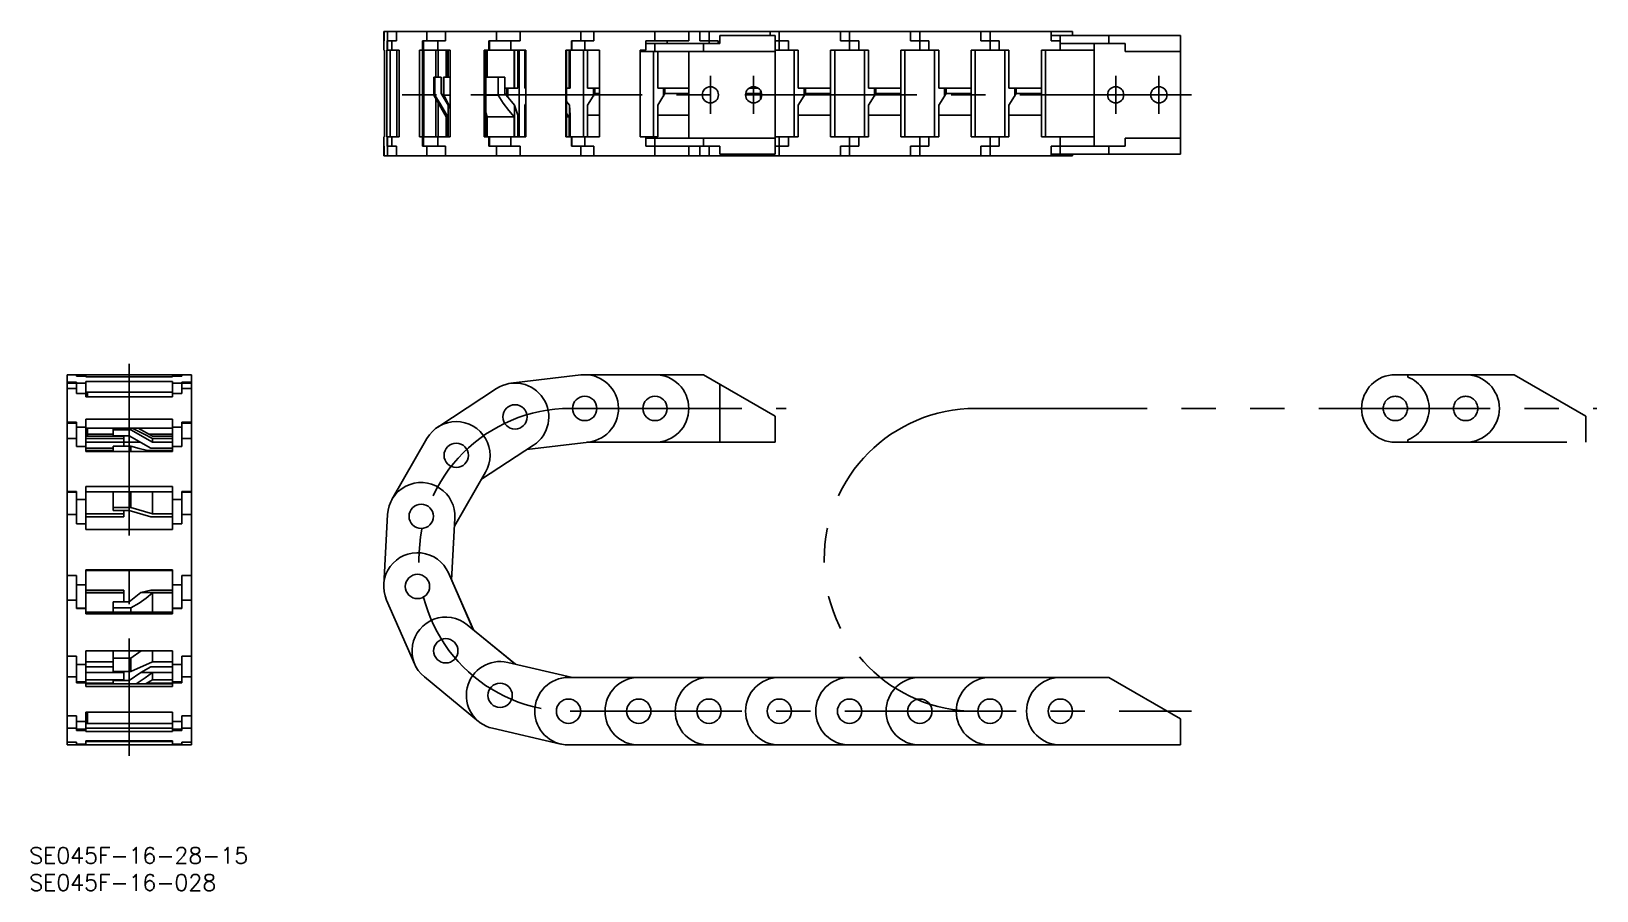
# Model space of a CAD drawing. Extents: x -30 to 260, y -27 to 132.
import ezdxf

# ---------------------------------------------------------------- set-up
doc = ezdxf.new("R2010")
doc.units = 0
doc.linetypes.add('CENTER', pattern=[50.8, 31.75, -6.35, 6.35, -6.35])
doc.linetypes.add('PHANTOM', pattern=[63.5, 31.75, -6.35, 6.35, -6.35, 6.35, -6.35])
doc.layers.get('0').update_dxf_attribs({"linetype": 'CONTINUOUS'})
doc.layers.add('CENTER', color=1, linetype='CENTER')
doc.styles.get("Standard").update_dxf_attribs({"font": 'txt.shx', "height": 3, "bigfont": 'bigfont.shx'})

msp = doc.modelspace()

# ---------------------------------------------------------------- linework, layer by layer
at = {"color": 7, "linetype": 'CONTINUOUS'}
for p, q in [((35.59, 128.51), (35.59, 132.01)), ((35.59, 132.01), (163.04, 132.01)), ((35.69, 130.26), (35.69, 132.01)), ((36.29, 130.26), (36.29, 132.01)), ((37.96, 130.26), (37.96, 132.01)), ((43.6, 130.26), (43.6, 132.01)), ((47.01, 130.26), (47.01, 132.01)), ((56.46, 130.26), (56.46, 132.01)), ((60.83, 130.26), (60.83, 132.01)), ((72.05, 130.26), (72.05, 132.01)), ((74.49, 130.26), (74.49, 132.01)), ((85.79, 130.26), (85.79, 132.01)), ((92.04, 130.26), (92.04, 132.01)), ((94.09, 130.26), (94.09, 132.01)), ((95.79, 129.76), (95.79, 132.01)), ((97.79, 129.76), (97.79, 131.26)), ((97.79, 131.26), (108.04, 131.26)), ((107.09, 131.26), (107.09, 132.01)), ((108.04, 109.26), (108.04, 131.26)), ((108.79, 128.51), (108.79, 132.01)), ((120.09, 130.26), (120.09, 132.01)), ((121.79, 128.51), (121.79, 132.01)), ((133.09, 130.26), (133.09, 132.01)), ((134.79, 128.51), (134.79, 132.01)), ((146.09, 130.26), (146.09, 132.01)), ((147.79, 128.51), (147.79, 132.01)), ((159.09, 130.26), (159.09, 132.01)), ((183.04, 131.26), (159.09, 131.26)), ((160.79, 128.51), (160.79, 131.26)), ((163.04, 131.26), (163.04, 132.01)), ((169.79, 129.76), (169.79, 131.26)), ((183.04, 109.26), (183.04, 131.26)), ((35.59, 128.51), (35.59, 130.26)), ((35.69, 130.26), (35.59, 130.26)), ((35.59, 128.51), (35.74, 128.51)), ((35.74, 112.51), (35.74, 128.51)), ((36.14, 112.51), (36.14, 128.51)), ((36.14, 128.51), (38.48, 128.51)), ((36.2, 128.51), (36.2, 130.26)), ((36.2, 130.26), (37.96, 130.26)), ((36.28, 128.51), (36.28, 130.26)), ((36.78, 112.51), (36.78, 128.51)), ((37.11, 128.51), (37.11, 130.26)), ((38.04, 112.51), (38.04, 128.51)), ((38.48, 112.51), (38.48, 128.51)), ((42.22, 112.51), (42.22, 128.51)), ((42.22, 128.51), (47.89, 128.51)), ((42.75, 128.51), (42.75, 130.26)), ((42.75, 130.26), (47.01, 130.26)), ((42.78, 112.51), (42.78, 128.51)), ((42.95, 128.51), (42.95, 130.26)), ((43.04, 112.51), (43.04, 128.51)), ((45.24, 123.51), (45.24, 128.51)), ((45.59, 128.51), (45.59, 130.26)), ((45.64, 123.51), (45.64, 128.51)), ((47.17, 123.51), (47.17, 128.51)), ((47.48, 123.51), (47.48, 128.51)), ((47.51, 123.51), (47.51, 128.51)), ((47.89, 112.51), (47.89, 128.51)), ((54.16, 112.51), (54.16, 128.51)), ((54.16, 128.51), (61.87, 128.51)), ((54.51, 112.51), (54.51, 128.51)), ((54.76, 123.51), (54.76, 128.51)), ((55.04, 128.51), (55.04, 130.26)), ((55.04, 130.26), (60.83, 130.26)), ((55.17, 128.51), (55.17, 130.26)), ((59.14, 128.51), (59.14, 130.26)), ((59.75, 121.51), (59.75, 128.51)), ((59.8, 121.51), (59.8, 128.51)), ((60.39, 121.51), (60.39, 128.51)), ((60.64, 112.51), (60.64, 128.51)), ((61.7, 121.51), (61.7, 128.51)), ((61.87, 112.51), (61.87, 128.51)), ((69.32, 112.51), (69.32, 128.51)), ((69.32, 128.51), (75.54, 128.51)), ((69.39, 112.51), (69.39, 128.51)), ((69.89, 121.51), (69.89, 128.51)), ((69.94, 121.51), (69.94, 128.51)), ((70.07, 121.51), (70.07, 128.51)), ((70.36, 128.51), (70.36, 130.26)), ((70.36, 130.26), (74.49, 130.26)), ((70.39, 128.51), (70.39, 130.26)), ((72.54, 112.51), (72.54, 128.51)), ((72.79, 128.51), (72.79, 130.26)), ((73.29, 121.51), (73.29, 128.51)), ((75.54, 112.51), (75.54, 128.51)), ((83.04, 112.51), (83.04, 128.51)), ((83.04, 128.51), (84.09, 128.51)), ((83.04, 128.26), (108.04, 128.26)), ((84.09, 128.51), (84.09, 130.26)), ((84.09, 130.26), (92.04, 130.26)), ((84.09, 129.76), (97.79, 129.76)), ((85.54, 112.51), (85.54, 128.26)), ((85.79, 128.26), (85.79, 129.76)), ((86.29, 121.51), (86.29, 128.26)), ((88.04, 129.76), (88.04, 130.26)), ((92.04, 112.26), (92.04, 128.26)), ((94.09, 130.26), (97.49, 130.26)), ((94.79, 128.26), (94.79, 129.76)), ((97.49, 129.76), (97.49, 130.26)), ((108.04, 130.26), (110.49, 130.26)), ((108.04, 128.51), (112.29, 128.51)), ((110.49, 128.51), (110.49, 130.26)), ((111.54, 112.51), (111.54, 128.51)), ((112.29, 121.51), (112.29, 128.51)), ((118.29, 112.51), (118.29, 128.51)), ((118.29, 128.51), (125.29, 128.51)), ((119.04, 112.51), (119.04, 128.51)), ((120.09, 130.26), (123.49, 130.26)), ((123.49, 128.51), (123.49, 130.26)), ((124.54, 112.51), (124.54, 128.51)), ((125.29, 121.51), (125.29, 128.51)), ((131.29, 112.51), (131.29, 128.51)), ((131.29, 128.51), (138.29, 128.51)), ((132.04, 112.51), (132.04, 128.51)), ((133.09, 130.26), (136.49, 130.26)), ((136.49, 128.51), (136.49, 130.26)), ((137.54, 112.51), (137.54, 128.51)), ((138.29, 121.51), (138.29, 128.51)), ((144.29, 112.51), (144.29, 128.51)), ((144.29, 128.51), (151.29, 128.51)), ((145.04, 112.51), (145.04, 128.51)), ((146.09, 130.26), (149.49, 130.26)), ((149.49, 128.51), (149.49, 130.26)), ((150.54, 112.51), (150.54, 128.51)), ((151.29, 121.51), (151.29, 128.51)), ((157.29, 112.51), (157.29, 128.51)), ((157.29, 128.51), (167.04, 128.51)), ((158.04, 112.51), (158.04, 128.51)), ((159.09, 130.26), (160.79, 130.26)), ((160.79, 129.76), (172.79, 129.76)), ((167.04, 110.76), (167.04, 129.76)), ((172.79, 128.26), (172.79, 129.76)), ((172.79, 128.26), (183.04, 128.26)), ((44.86, 120.22), (44.86, 123.51)), ((46.21, 123.51), (44.86, 123.51)), ((45.07, 120.22), (45.07, 123.51)), ((46.21, 120.51), (46.21, 123.51)), ((46.68, 120.22), (46.68, 123.51)), ((46.68, 123.51), (47.89, 123.51)), ((46.74, 120.22), (46.74, 123.51)), ((54.51, 123.51), (57.99, 123.51)), ((56.79, 120.22), (56.79, 123.51)), ((57.99, 120.51), (57.99, 123.51)), ((44.86, 120.22), (45.07, 120.22)), ((47.17, 116.22), (44.86, 120.22)), ((45.24, 112.51), (45.24, 119.56)), ((45.64, 112.51), (45.64, 118.86)), ((46.21, 120.51), (47.51, 118.37)), ((47.22, 118.83), (46.68, 120.22)), ((46.74, 120.22), (47.89, 120.22)), ((47.89, 117.92), (46.74, 120.22)), ((54.51, 120.22), (56.79, 120.22)), ((57.99, 121.51), (60.39, 121.51)), ((57.99, 120.51), (59.8, 118.37)), ((58.4, 119.96), (58.4, 121.51)), ((58.54, 119.77), (58.54, 121.51)), ((61.7, 121.51), (61.87, 121.51)), ((69.39, 121.51), (70.07, 121.51)), ((69.39, 119.03), (69.94, 118.37)), ((73.29, 121.51), (75.54, 121.51)), ((73.29, 118.37), (74.64, 120.51)), ((74.38, 119.98), (74.38, 121.51)), ((74.64, 120.51), (74.64, 121.51)), ((74.64, 120.51), (75.54, 120.51)), ((86.29, 121.51), (92.04, 121.51)), ((86.29, 118.37), (87.64, 120.51)), ((87.38, 119.98), (87.38, 121.51)), ((87.64, 120.51), (87.64, 121.51)), ((87.64, 120.51), (92.04, 120.51)), ((102.56, 120.51), (105.29, 120.51)), ((103.21, 121.51), (104.87, 121.51)), ((105.29, 119.43), (105.29, 121.09)), ((112.29, 121.51), (118.29, 121.51)), ((112.29, 118.37), (113.64, 120.51)), ((113.38, 119.98), (113.38, 121.51)), ((113.64, 120.51), (113.64, 121.51)), ((113.64, 120.51), (118.29, 120.51)), ((125.29, 121.51), (131.29, 121.51)), ((125.29, 118.37), (126.64, 120.51)), ((126.38, 119.98), (126.38, 121.51)), ((126.64, 120.51), (126.64, 121.51)), ((126.64, 120.51), (131.29, 120.51)), ((138.29, 121.51), (144.29, 121.51)), ((138.29, 118.37), (139.64, 120.51)), ((139.38, 119.98), (139.38, 121.51)), ((139.64, 120.51), (139.64, 121.51)), ((139.64, 120.51), (144.29, 120.51)), ((151.29, 121.51), (157.29, 121.51)), ((151.29, 118.37), (152.64, 120.51)), ((152.38, 119.98), (152.38, 121.51)), ((152.64, 120.51), (152.64, 121.51)), ((152.64, 120.51), (157.29, 120.51)), ((47.17, 112.51), (47.17, 116.22)), ((47.17, 116.22), (47.48, 116.22)), ((47.48, 112.51), (47.48, 116.22)), ((47.51, 112.51), (47.51, 118.37)), ((47.89, 117.72), (47.51, 118.37)), ((47.89, 117.72), (47.51, 118.37)), ((54.76, 116.22), (54.51, 117.02)), ((54.76, 116.22), (54.51, 117.02)), ((54.51, 116.51), (54.67, 116.51)), ((54.76, 112.51), (54.76, 116.22)), ((54.76, 116.22), (59.75, 116.22)), ((59.75, 112.51), (59.75, 116.22)), ((59.8, 112.51), (59.8, 118.37)), ((60.39, 116.51), (59.8, 118.37)), ((60.39, 112.51), (60.39, 116.51)), ((61.7, 118.37), (61.87, 118.62)), ((61.7, 112.51), (61.7, 118.37)), ((61.87, 117.09), (61.7, 118.37)), ((69.39, 116.83), (69.89, 116.22)), ((69.39, 116.22), (69.89, 116.22)), ((69.89, 112.51), (69.89, 116.22)), ((69.94, 112.51), (69.94, 118.37)), ((70.07, 116.51), (69.94, 118.37)), ((70.07, 112.51), (70.07, 116.51)), ((73.29, 112.51), (73.29, 118.37)), ((73.29, 116.51), (75.54, 116.51)), ((86.29, 116.51), (86.29, 118.37)), ((86.29, 112.51), (86.29, 116.51)), ((86.29, 116.51), (92.04, 116.51)), ((112.29, 112.51), (112.29, 118.37)), ((112.29, 116.51), (118.29, 116.51)), ((125.29, 112.51), (125.29, 118.37)), ((125.29, 116.51), (131.29, 116.51)), ((138.29, 112.51), (138.29, 118.37)), ((138.29, 116.51), (144.29, 116.51)), ((151.29, 112.51), (151.29, 118.37)), ((151.29, 116.51), (157.29, 116.51)), ((35.59, 110.76), (35.59, 112.51)), ((35.59, 109.01), (35.59, 112.51)), ((35.59, 112.51), (35.74, 112.51)), ((35.59, 110.76), (35.69, 110.76)), ((35.69, 109.01), (35.69, 110.76)), ((36.14, 112.51), (38.48, 112.51)), ((36.2, 110.76), (36.2, 112.51)), ((36.2, 110.76), (37.96, 110.76)), ((36.28, 110.76), (36.28, 112.51)), ((36.29, 109.01), (36.29, 110.76)), ((37.11, 110.76), (37.11, 112.51)), ((37.96, 109.01), (37.96, 110.76)), ((42.22, 112.51), (47.89, 112.51)), ((42.75, 110.76), (42.75, 112.51)), ((42.75, 110.76), (47.01, 110.76)), ((42.95, 110.77), (42.95, 112.51)), ((43.6, 109.01), (43.6, 110.76)), ((45.59, 110.76), (45.59, 112.51)), ((47.01, 109.01), (47.01, 110.76)), ((54.16, 112.51), (61.87, 112.51)), ((55.04, 110.76), (55.04, 112.51)), ((55.04, 110.76), (60.83, 110.76)), ((55.17, 110.77), (55.17, 112.51)), ((56.46, 109.01), (56.46, 110.76)), ((59.14, 110.76), (59.14, 112.51)), ((60.83, 109.01), (60.83, 110.76)), ((69.32, 112.51), (75.54, 112.51)), ((70.36, 110.76), (70.36, 112.51)), ((70.36, 110.76), (74.49, 110.76)), ((70.39, 110.77), (70.39, 112.51)), ((72.05, 109.01), (72.05, 110.76)), ((72.79, 110.76), (72.79, 112.51)), ((74.49, 109.01), (74.49, 110.76)), ((83.04, 112.51), (86.29, 112.51)), ((84.09, 110.76), (84.09, 112.51)), ((84.09, 112.26), (108.04, 112.26)), ((84.09, 110.76), (97.79, 110.76)), ((84.49, 112.26), (84.49, 112.51)), ((85.79, 110.76), (85.79, 112.26)), ((85.79, 109.01), (85.79, 110.76)), ((92.04, 109.01), (92.04, 110.76)), ((94.09, 109.01), (94.09, 110.76)), ((94.79, 110.76), (94.79, 112.26)), ((95.79, 109.01), (95.79, 110.76)), ((97.79, 109.26), (97.79, 110.76)), ((108.04, 112.51), (112.29, 112.51)), ((108.04, 110.76), (110.49, 110.76)), ((108.79, 109.01), (108.79, 112.51)), ((110.49, 110.76), (110.49, 112.51)), ((118.29, 112.51), (125.29, 112.51)), ((120.09, 109.01), (120.09, 110.76)), ((120.09, 110.76), (123.49, 110.76)), ((121.79, 109.01), (121.79, 112.51)), ((123.49, 110.76), (123.49, 112.51)), ((131.29, 112.51), (138.29, 112.51)), ((133.09, 109.01), (133.09, 110.76)), ((133.09, 110.76), (136.49, 110.76)), ((134.79, 109.01), (134.79, 112.51)), ((136.49, 110.76), (136.49, 112.51)), ((144.29, 112.51), (151.29, 112.51)), ((146.09, 109.01), (146.09, 110.76)), ((146.09, 110.76), (149.49, 110.76)), ((147.79, 109.01), (147.79, 112.51)), ((149.49, 110.76), (149.49, 112.51)), ((157.29, 112.51), (167.04, 112.51)), ((159.09, 109.01), (159.09, 110.76)), ((159.09, 110.76), (172.79, 110.76)), ((160.79, 109.26), (160.79, 112.51)), ((169.79, 109.26), (169.79, 110.76)), ((172.79, 110.76), (172.79, 112.26)), ((172.79, 112.26), (183.04, 112.26)), ((163.04, 109.01), (35.59, 109.01)), ((97.79, 109.26), (108.04, 109.26)), ((107.09, 109.01), (107.09, 109.26)), ((183.04, 109.26), (159.09, 109.26)), ((163.04, 109.01), (163.04, 109.26)), ((-23, 68.5), (0, 68.5)), ((-23, 68.5), (-23, 0)), ((-23, 68.46), (-21.25, 68.46)), ((-23, 67.1), (-21.25, 67.1)), ((-23, 66.94), (-21.25, 66.94)), ((-21.25, 68.25), (-21.25, 68.5)), ((-21.25, 68.25), (-19.5, 68.25)), ((-21.25, 64.99), (-21.25, 67.1)), ((-21.25, 66.9), (-19.5, 66.9)), ((-19.5, 68.13), (-19.5, 68.5)), ((-19.5, 68.13), (-3.5, 68.13)), ((-19.5, 64.41), (-19.5, 67.23)), ((-19.5, 67.23), (-3.5, 67.23)), ((-3.5, 68.13), (-3.5, 68.5)), ((-3.5, 68.25), (-1.75, 68.25)), ((-3.5, 64.41), (-3.5, 67.23)), ((-3.5, 66.9), (-1.75, 66.9)), ((-1.75, 68.25), (-1.75, 68.5)), ((-1.75, 68.46), (0, 68.46)), ((-1.75, 64.99), (-1.75, 67.1)), ((-1.75, 67.1), (0, 67.1)), ((-1.75, 66.94), (0, 66.94)), ((0, 0), (0, 68.5)), ((59.14, 66.9), (72.05, 68.46)), ((60.85, 66.87), (60.83, 67.1)), ((72.79, 68.5), (94.79, 68.5)), ((74.49, 68.26), (74.49, 68.5)), ((87.49, 68.26), (87.49, 68.5)), ((108.04, 60.85), (94.79, 68.5)), ((97.79, 56), (97.79, 66.77)), ((-23, 65.92), (-21.25, 65.92)), ((-21.25, 64.99), (-19.5, 64.99)), ((-19.5, 65.24), (-3.5, 65.24)), ((-19.5, 64.41), (-3.5, 64.41)), ((-19.25, 64.41), (-19.25, 65.24)), ((-3.5, 64.99), (-1.75, 64.99)), ((-1.75, 65.92), (0, 65.92)), ((45.59, 58.8), (56.46, 65.92)), ((108.04, 56), (108.04, 60.85)), ((-23, 59.73), (-21.25, 59.73)), ((-23, 59.53), (-21.25, 59.53)), ((-21.25, 55.21), (-21.25, 59.73)), ((-21.25, 58.8), (-19.5, 58.8)), ((-21.25, 58.8), (-19.5, 58.8)), ((-19.5, 54.3), (-19.5, 60.3)), ((-19.5, 60.3), (-3.5, 60.3)), ((-19.5, 58.63), (-3.5, 58.63)), ((-19.25, 57.1), (-19.25, 58.63)), ((-14.5, 57.2), (-14.5, 58.63)), ((-14.5, 58.29), (-11.21, 58.29)), ((-11.21, 58.29), (-11.21, 58.63)), ((-7.21, 56), (-11.21, 58.29)), ((-7.21, 57.1), (-9.86, 58.63)), ((-3.5, 54.3), (-3.5, 60.3)), ((-3.5, 58.8), (-1.75, 58.8)), ((-1.75, 55.21), (-1.75, 59.73)), ((-1.75, 59.73), (0, 59.73)), ((-1.75, 59.53), (0, 59.53)), ((47.14, 59.53), (47.01, 59.73)), ((-23, 56.69), (-21.25, 56.69)), ((-21.25, 55.21), (-19.5, 55.21)), ((-19.5, 57.1), (-12.5, 57.1)), ((-19.5, 56.71), (-12.5, 56.71)), ((-19.5, 56), (-9.41, 56)), ((-19.25, 57.5), (-14.5, 57.5)), ((-14.5, 57.2), (-11.5, 57.2)), ((-14.5, 54.3), (-14.5, 55.27)), ((-14.5, 55.27), (-11.21, 55.27)), ((-12.5, 55.27), (-12.5, 57.1)), ((-7.5, 54.91), (-11.5, 57.2)), ((-11.21, 54.3), (-11.21, 55.27)), ((-7.9, 57.5), (-3.5, 57.5)), ((-7.21, 57.1), (-3.5, 57.1)), ((-7.21, 56), (-7.21, 56.71)), ((-7.21, 56.71), (-3.5, 56.71)), ((-7.21, 56), (-3.5, 56)), ((-3.5, 55.21), (-1.75, 55.21)), ((-1.75, 56.69), (0, 56.69)), ((37.12, 45.42), (43.6, 56.69)), ((53.69, 49.16), (63.31, 55.47)), ((62.09, 54.66), (73.54, 56.04)), ((73.17, 56), (108.04, 56)), ((74.49, 56), (74.49, 56.24)), ((87.49, 56), (87.49, 56.24)), ((-19.5, 54.91), (-14.5, 54.91)), ((-19.5, 54.45), (-14.5, 54.45)), ((-19.5, 54.3), (-3.5, 54.3)), ((-7.5, 54.91), (-3.5, 54.91)), ((-7.21, 54.3), (-7.21, 54.45)), ((-7.21, 54.45), (-3.5, 54.45)), ((62.32, 54.69), (62.31, 54.81)), ((48.69, 40.48), (54.43, 50.45)), ((53.86, 49.27), (53.8, 49.36)), ((-23, 46.89), (-21.25, 46.89)), ((-23, 46.77), (-21.25, 46.77)), ((-21.25, 40.94), (-21.25, 46.89)), ((-19.5, 39.89), (-19.5, 47.8)), ((-19.5, 47.8), (-3.5, 47.8)), ((-19.5, 46.8), (-3.5, 46.8)), ((-14.5, 43.37), (-14.5, 46.8)), ((-11.21, 43.92), (-11.21, 46.8)), ((-7.21, 42.77), (-7.21, 46.8)), ((-3.5, 39.89), (-3.5, 47.8)), ((-1.75, 40.94), (-1.75, 46.89)), ((-1.75, 46.89), (0, 46.89)), ((-1.75, 46.77), (0, 46.77)), ((38.17, 46.77), (37.96, 46.89)), ((-21.25, 45.42), (-19.5, 45.42)), ((-14.5, 43.92), (-11.21, 43.92)), ((-7.21, 42.77), (-11.21, 43.92)), ((-3.5, 45.42), (-1.75, 45.42)), ((-23, 42.63), (-21.25, 42.63)), ((-21.25, 40.94), (-19.5, 40.94)), ((-19.5, 42.77), (-12.5, 42.77)), ((-19.5, 42.22), (-12.5, 42.22)), ((-14.5, 43.37), (-11.5, 43.37)), ((-12.5, 42.22), (-12.5, 43.37)), ((-7.5, 42.22), (-11.5, 43.37)), ((-7.5, 42.22), (-3.5, 42.22)), ((-7.21, 42.77), (-3.5, 42.77)), ((-3.5, 40.94), (-1.75, 40.94)), ((-1.75, 42.63), (0, 42.63)), ((35.59, 29.65), (36.29, 42.63)), ((48.16, 30.47), (48.77, 41.97)), ((48.8, 40.66), (48.7, 40.71)), ((-19.5, 39.89), (-3.5, 39.89)), ((-19.5, 24.28), (-19.5, 32.4)), ((-19.5, 32.4), (-3.5, 32.4)), ((-19.5, 32.29), (-3.5, 32.29)), ((-3.5, 24.28), (-3.5, 32.4)), ((-23, 31.35), (-21.25, 31.35)), ((-23, 31.34), (-21.25, 31.34)), ((-21.25, 25.24), (-21.25, 31.35)), ((-21.25, 29.65), (-19.5, 29.65)), ((-3.5, 29.65), (-1.75, 29.65)), ((-1.75, 25.24), (-1.75, 31.35)), ((-1.75, 31.35), (0, 31.35)), ((-1.75, 31.34), (0, 31.34)), ((52.11, 21.5), (47.55, 31.84)), ((52.2, 21.31), (47.55, 31.84)), ((48.17, 30.68), (48.06, 30.69)), ((-23, 26.8), (-21.25, 26.8)), ((-19.5, 28.64), (-12.5, 28.64)), ((-19.5, 28.2), (-12.5, 28.2)), ((-19.5, 28.15), (-12.5, 28.15)), ((-14.5, 24.54), (-14.5, 26.47)), ((-14.5, 26.47), (-11.5, 26.47)), ((-12.5, 26.47), (-12.5, 28.64)), ((-11.5, 26.47), (-9.36, 28.2)), ((-9.36, 28.2), (-7.5, 28.64)), ((-9.36, 28.2), (-3.5, 28.2)), ((-7.5, 28.64), (-3.5, 28.64)), ((-7.21, 24.54), (-7.21, 28.15)), ((-7.21, 28.15), (-3.5, 28.15)), ((-1.75, 26.8), (0, 26.8)), ((41.36, 14.9), (36.12, 26.8)), ((-21.25, 25.34), (-19.5, 25.34)), ((-21.25, 25.24), (-19.5, 25.24)), ((-19.5, 24.54), (-3.5, 24.54)), ((-19.5, 24.28), (-3.5, 24.28)), ((-14.5, 25.37), (-11.21, 25.37)), ((-11.21, 24.54), (-11.21, 25.37)), ((-3.5, 25.34), (-1.75, 25.34)), ((-3.5, 25.24), (-1.75, 25.24)), ((59.78, 15.09), (51.04, 22.25)), ((59.96, 14.94), (51.04, 22.25)), ((52.01, 21.46), (52.11, 21.5)), ((-19.5, 10.85), (-19.5, 17.42)), ((-19.5, 17.42), (-3.5, 17.42)), ((-14.5, 13.59), (-14.5, 17.39)), ((-14.5, 17.39), (-11.5, 17.39)), ((-12.5, 17.39), (-12.5, 17.42)), ((-11.5, 17.39), (-11.46, 17.42)), ((-11.21, 16.09), (-9.26, 17.42)), ((-7.21, 15.38), (-7.21, 17.42)), ((-3.5, 10.85), (-3.5, 17.42)), ((-23, 16.46), (-21.25, 16.46)), ((-21.25, 11.51), (-21.25, 16.46)), ((-21.25, 14.9), (-19.5, 14.9)), ((-19.5, 15.38), (-14.5, 15.38)), ((-14.5, 16.09), (-11.21, 16.09)), ((-11.21, 13.59), (-11.21, 16.09)), ((-11.21, 13.59), (-7.21, 15.38)), ((-7.21, 15.38), (-3.5, 15.38)), ((-3.5, 14.9), (-1.75, 14.9)), ((-1.75, 11.51), (-1.75, 16.46)), ((-1.75, 16.46), (0, 16.46)), ((40.67, 16.46), (40.89, 16.55)), ((70.51, 12.5), (58.53, 15.27)), ((59.7, 15), (59.78, 15.09)), ((-23, 12.59), (-21.25, 12.59)), ((-21.25, 11.69), (-19.5, 11.69)), ((-19.5, 14.48), (-14.5, 14.48)), ((-19.5, 13.43), (-12.5, 13.43)), ((-19.5, 13.4), (-12.5, 13.4)), ((-19.5, 12.06), (-12.5, 12.06)), ((-14.5, 13.59), (-11.21, 13.59)), ((-14.5, 11.34), (-14.5, 11.92)), ((-14.5, 11.92), (-11.5, 11.92)), ((-12.5, 11.92), (-12.5, 13.59)), ((-11.5, 11.92), (-9.36, 13.43)), ((-9.36, 13.43), (-7.5, 14.48)), ((-9.36, 13.43), (-3.5, 13.43)), ((-8.48, 11.34), (-7.21, 12.06)), ((-8.48, 11.34), (-7.21, 12.06)), ((-7.5, 14.48), (-3.5, 14.48)), ((-7.21, 12.06), (-7.21, 13.4)), ((-7.21, 13.4), (-3.5, 13.4)), ((-7.21, 12.06), (-3.5, 12.06)), ((-3.5, 11.69), (-1.75, 11.69)), ((-1.75, 12.59), (0, 12.59)), ((53.16, 4.34), (43.11, 12.59)), ((69.49, 12.49), (69.54, 12.72)), ((69.79, 12.5), (81.09, 12.5)), ((69.79, 12.5), (169.79, 12.5)), ((81.09, 12.26), (81.09, 12.5)), ((94.09, 12.26), (94.09, 12.5)), ((95.79, 12.5), (107.09, 12.5)), ((107.09, 12.26), (107.09, 12.5)), ((108.79, 12.5), (120.09, 12.5)), ((120.09, 12.26), (120.09, 12.5)), ((133.09, 12.26), (133.09, 12.5)), ((134.79, 12.5), (146.09, 12.5)), ((146.09, 12.26), (146.09, 12.5)), ((159.09, 12.26), (159.09, 12.5)), ((183.04, 4.85), (169.79, 12.5)), ((-21.25, 11.51), (-19.5, 11.51)), ((-19.5, 11.43), (-14.5, 11.43)), ((-19.5, 11.4), (-14.5, 11.4)), ((-19.5, 11.34), (-3.5, 11.34)), ((-19.5, 10.85), (-3.5, 10.85)), ((-8.32, 11.43), (-3.5, 11.43)), ((-7.31, 11.34), (-7.21, 11.4)), ((-7.21, 11.4), (-3.5, 11.4)), ((-3.5, 11.51), (-1.75, 11.51)), ((-19.5, 2.47), (-19.5, 6.09)), ((-19.5, 6.09), (-3.5, 6.09)), ((-19.25, 4), (-19.25, 6.09)), ((-3.5, 2.47), (-3.5, 6.09)), ((-23, 5.42), (-21.25, 5.42)), ((-23, 3.09), (-21.25, 3.09)), ((-21.25, 2.7), (-21.25, 5.42)), ((-21.25, 4.34), (-19.5, 4.34)), ((-21.25, 2.93), (-19.5, 2.93)), ((-19.5, 4), (-3.5, 4)), ((-19.5, 3.09), (-3.5, 3.09)), ((-3.5, 4.34), (-1.75, 4.34)), ((-3.5, 2.93), (-1.75, 2.93)), ((-1.75, 2.7), (-1.75, 5.42)), ((-1.75, 5.42), (0, 5.42)), ((-1.75, 3.09), (0, 3.09)), ((51.85, 5.42), (52, 5.6)), ((68.39, 0.16), (55.72, 3.09)), ((183.04, 0), (183.04, 4.85)), ((-23, 0.54), (-21.25, 0.54)), ((0, 0), (-23, 0)), ((-21.25, 2.7), (-19.5, 2.7)), ((-21.25, 0), (-21.25, 0.54)), ((-21.25, 0.16), (-19.5, 0.16)), ((-19.5, 2.47), (-3.5, 2.47)), ((-19.5, 0), (-19.5, 0.78)), ((-19.5, 0.78), (-3.5, 0.78)), ((-19.5, 0.64), (-3.5, 0.64)), ((-3.5, 2.7), (-1.75, 2.7)), ((-3.5, 0), (-3.5, 0.78)), ((-3.5, 0.16), (-1.75, 0.16)), ((-1.75, 0), (-1.75, 0.54)), ((-1.75, 0.54), (0, 0.54)), ((66.73, 0.54), (66.78, 0.77)), ((183.04, 0), (69.79, 0)), ((81.09, 0), (81.09, 0.24)), ((94.09, 0), (94.09, 0.24)), ((95.79, 0), (107.09, 0)), ((107.09, 0), (107.09, 0.24)), ((120.09, 0), (120.09, 0.24)), ((121.79, 0), (133.09, 0)), ((133.09, 0), (133.09, 0.24)), ((146.09, 0), (146.09, 0.24)), ((159.09, 0), (159.09, 0.24))]:
    msp.add_line(p, q, dxfattribs=at)
at = {"color": 3, "linetype": 'PHANTOM'}
for p, q in [((222.79, 68.5), (244.79, 68.5)), ((225.09, 68.06), (225.09, 68.5)), ((258.04, 60.85), (244.79, 68.5)), ((145.1, 62.25), (260.04, 62.25)), ((258.04, 56), (258.04, 60.85)), ((222.79, 56), (258.04, 56)), ((225.09, 56), (225.09, 56.44))]:
    msp.add_line(p, q, dxfattribs=at)
at = {"color": 7, "linetype": 'CONTINUOUS'}
for points in [[(45.07, 120.22), (45.98, 118.7), (46.79, 117.35), (47.48, 116.22)], [(56.79, 120.22), (57.72, 118.7), (58.72, 117.35), (59.75, 116.22)], [(-10.96, 58.63), (-8.88, 57.54), (-7.21, 56.71)], [(-11.21, 55.27), (-9.68, 54.83), (-8.34, 54.55), (-7.21, 54.45)], [(-11.21, 25.37), (-9.68, 26.22), (-8.34, 27.16), (-7.21, 28.15)], [(-10.19, 11.34), (-8.55, 12.43), (-7.21, 13.4)]]:
    msp.add_lwpolyline(points, dxfattribs=at)
for centre, radius in [((96.04, 120.26), 1.5), ((104.04, 120.26), 1.5), ((171.04, 120.26), 1.5), ((179.04, 120.26), 1.5), ((72.79, 62.25), 2.25), ((85.79, 62.25), 2.25), ((59.89, 60.69), 2.25), ((49.01, 53.57), 2.25), ((42.53, 42.3), 2.25), ((41.84, 29.32), 2.25), ((47.08, 17.42), 2.25), ((57.13, 9.18), 2.25), ((69.79, 6.25), 2.25), ((82.79, 6.25), 2.25), ((95.79, 6.25), 2.25), ((108.79, 6.25), 2.25), ((121.79, 6.25), 2.25), ((134.79, 6.25), 2.25), ((147.79, 6.25), 2.25), ((160.79, 6.25), 2.25)]:
    msp.add_circle(centre, radius, dxfattribs=at)
at = {"color": 3, "linetype": 'PHANTOM'}
for centre in [(222.79, 62.25), (235.79, 62.25), (235.79, 62.25)]:
    msp.add_circle(centre, 2.25, dxfattribs=at)
at = {"color": 7, "linetype": 'CONTINUOUS'}
for centre, start, end in [((59.89, 60.69), 303.2405, 123.2405), ((72.79, 62.25), 276.8728, 96.8728), ((85.79, 62.25), 270, 90), ((49.01, 53.57), 330.087, 150.087), ((42.53, 42.3), 356.9335, 176.9335), ((41.84, 29.32), 23.7431, 203.78), ((47.08, 17.42), 50.6128, 230.6266), ((57.13, 9.18), 76.9943, 256.9942), ((69.79, 6.25), 90, 270), ((82.79, 6.25), 90, 270), ((95.79, 6.25), 90, 270), ((108.79, 6.25), 90, 270), ((121.79, 6.25), 90, 270), ((134.79, 6.25), 90, 270), ((147.79, 6.25), 90, 270), ((160.79, 6.25), 90, 270)]:
    msp.add_arc(centre, 6.25, start, end, dxfattribs=at)
at = {"color": 3, "linetype": 'PHANTOM'}
for centre, radius, start, end in [((222.79, 62.25), 6.25, 90, 270), ((222.79, 62.25), 6.25, 291.5924, 68.4076), ((235.79, 62.25), 6.25, 270, 90), ((145.1, 34.25), 28, 90, 270)]:
    msp.add_arc(centre, radius, start, end, dxfattribs=at)
at = {"layer": 'CENTER', "color": 1, "linetype": 'CENTER'}
for p, q in [((96.04, 123.76), (96.04, 116.76)), ((104.04, 123.76), (104.04, 116.76)), ((171.04, 123.76), (171.04, 116.76)), ((179.04, 123.76), (179.04, 116.76)), ((185.04, 120.26), (33.59, 120.26)), ((-11.5, 70.5), (-11.5, -2)), ((70.1, 62.25), (110.04, 62.25)), ((70.1, 6.25), (185.04, 6.25))]:
    msp.add_line(p, q, dxfattribs=at)
msp.add_arc((70.1, 34.25), 28, 90, 270, dxfattribs=at)

# ---------------------------------------------------------------- texts
at = {"color": 7, "linetype": 'CONTINUOUS'}
for s, p in [('SE045F-16-28-15', (-30, -21.95)), ('SE045F-16-028', (-30, -26.95))]:
    msp.add_text(s, height=3, dxfattribs=at).set_placement(p)

doc.saveas('drawing.dxf')
